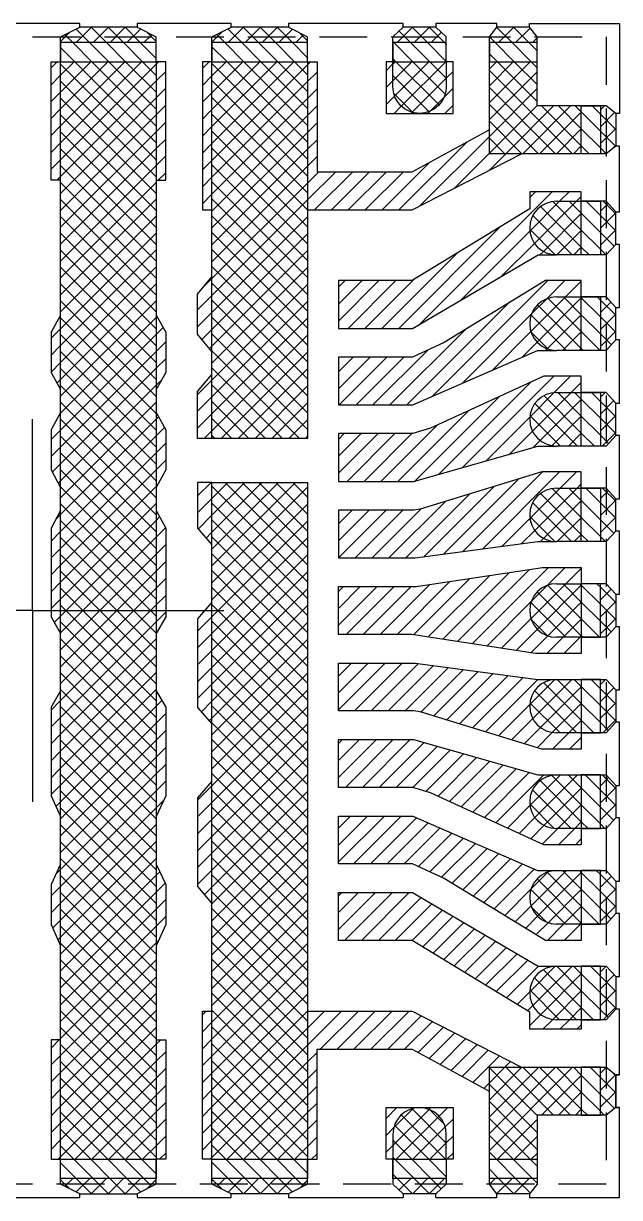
# Model space of a CAD drawing. Extents: x 227 to 481, y -322 to -150.
# Drawn here: x 271.56 to 287.15, y -223.11 to -192.41 of the extents above; entities that cross this region are included whole.
import ezdxf

# ---------------------------------------------------------------- set-up
doc = ezdxf.new("R2010")
doc.units = 0
doc.header["$LTSCALE"] = 5
doc.header["$MEASUREMENT"] = 0
doc.linetypes.add('CENTER', pattern=[2, 1.25, -0.25, 0.25, -0.25])
doc.linetypes.add('HIDDEN', pattern=[0.375, 0.25, -0.125])
doc.layers.get('0').update_dxf_attribs({"linetype": 'CONTINUOUS'})
for name, color, linetype in [('CENTER', 1, 'CENTER'), ('Full-metal', 254, 'CONTINUOUS'), ('HIDDEN', 6, 'HIDDEN'), ('Layer1', 4, 'CONTINUOUS'), ('SECTION', 6, 'CONTINUOUS')]:
    doc.layers.add(name, color=color, linetype=linetype)
pattern_1 = [(135, (265.59982, -101.2576), (-0.2209709, -0.2209709), [])]
pattern_2 = [(135, (265.59982, -101.2576), (-0.2209709, -0.2209709), []), (225, (265.59982, -101.2576), (0.2209709, -0.2209709), [])]

msp = doc.modelspace()

# ---------------------------------------------------------------- hatches: boundary and pattern name
at = {"layer": 'Full-metal'}
h = msp.add_hatch(dxfattribs=at)
h.set_pattern_fill('ANSI37', color=256, scale=2.5, angle=90, style=0)
h.set_pattern_definition(pattern_2)
h.paths.add_polyline_path([(278.9881, -222.6142), (276.4881, -222.6142), (276.4881, -222.7642), (278.9881, -222.7642)], flags=17)
h.paths.add_polyline_path([(275.0281, -222.6142), (272.5281, -222.6142), (272.5281, -222.7642), (275.0281, -222.7642)], flags=16)
h.paths.add_polyline_path([(276.4881, -193.4142), (278.9881, -193.4142), (278.9881, -203.2642), (276.4881, -203.2642)])
h.paths.add_polyline_path([(276.4881, -192.7644), (276.4884, -192.7642), (278.9881, -192.7642), (278.9881, -192.9142), (276.4881, -192.9142)])
h.paths.add_polyline_path([(276.9881, -192.5142), (278.4881, -192.5142), (278.9881, -192.7642), (276.4884, -192.7642)])
h.paths.add_polyline_path([(273.0281, -192.5142), (274.5281, -192.5142), (275.0281, -192.7642), (272.5284, -192.7642)])
h.paths.add_polyline_path([(272.5281, -192.7644), (272.5284, -192.7642), (275.0281, -192.7642), (275.0281, -192.9142), (272.5281, -192.9142)])
h.paths.add_polyline_path([(276.4881, -222.7642), (278.9881, -222.7642), (278.4881, -223.0142), (276.9881, -223.0142)])
h.paths.add_polyline_path([(276.4881, -222.6142), (278.9881, -222.6142), (278.9881, -222.7642), (276.4881, -222.7642)], flags=17)
h.paths.add_polyline_path([(272.5281, -222.6142), (275.0281, -222.6142), (275.0281, -222.7642), (272.5281, -222.7642)], flags=17)
h.paths.add_polyline_path([(272.5281, -222.7642), (275.0281, -222.7642), (274.5281, -223.0142), (273.0281, -223.0142)])
h.paths.add_polyline_path([(272.5281, -222.1142), (275.0281, -222.1142), (275.0281, -193.4142), (272.5281, -193.4142)])
h.paths.add_polyline_path([(275.0281, -222.6142), (272.5281, -222.6142), (272.5281, -222.7642), (275.0281, -222.7642)])
h.paths.add_polyline_path([(276.4881, -222.1142), (278.9881, -222.1142), (278.9881, -204.4142), (276.4881, -204.4142)])
h.paths.add_polyline_path([(278.9881, -222.6142), (276.4881, -222.6142), (276.4881, -222.7642), (278.9881, -222.7642)])
h = msp.add_hatch(dxfattribs=at)
h.set_pattern_fill('ANSI37', color=256, scale=2.5, angle=90, style=0)
h.set_pattern_definition(pattern_2)
h.paths.add_polyline_path([(282.6181, -221.4642), (282.6181, -222.1142), (281.2181, -222.1142), (281.2181, -221.4642, -1)])
h.paths.add_polyline_path([(281.2181, -222.6142), (282.6181, -222.6142), (282.6181, -222.7642), (281.2181, -222.7642)])
h.paths.add_polyline_path([(281.2181, -222.7642), (282.6181, -222.7642), (282.3431, -223.0142), (281.4931, -223.0142)])
h.paths.add_polyline_path([(283.7431, -192.7642), (284.9931, -192.7642), (284.9931, -192.9142), (283.7431, -192.9142)])
h.paths.add_polyline_path([(283.9417, -192.5142), (284.7917, -192.5142), (284.9931, -192.7642), (283.7431, -192.7642)])
h.paths.add_polyline_path([(281.4931, -192.5142), (282.3431, -192.5142), (282.6181, -192.7642), (281.2181, -192.7642)])
h.paths.add_polyline_path([(281.2181, -192.7642), (282.6181, -192.7642), (282.6181, -192.9142), (281.2181, -192.9142)])
h.paths.add_polyline_path([(281.2181, -193.4142), (282.6181, -193.4142), (282.6181, -194.0642, -1), (281.2181, -194.0642)])
h.paths.add_polyline_path([(286.7981, -219.7092), (287.0481, -219.9078), (287.0481, -220.7578), (286.7981, -220.9592)])
h.paths.add_polyline_path([(286.6481, -219.7092), (286.7981, -219.7092), (286.7981, -220.9592), (286.6481, -220.9592)])
h.paths.add_polyline_path([(283.7431, -219.7092), (286.1481, -219.7092), (286.1481, -220.9592), (284.9931, -220.9592), (284.9931, -222.1142), (283.7431, -222.1142)])
h.paths.add_polyline_path([(283.7431, -222.6142), (284.9931, -222.6142), (284.9931, -222.7642), (283.7431, -222.7642)])
h.paths.add_polyline_path([(283.7431, -222.7642), (284.9931, -222.7642), (284.7917, -223.0142), (283.9417, -223.0142)])
h.paths.add_polyline_path([(286.1481, -218.4642), (285.4981, -218.4642, -1), (285.4981, -217.0642), (286.1481, -217.0642)])
h.paths.add_polyline_path([(286.6481, -217.0642), (286.7981, -217.0642), (286.7981, -218.4642), (286.6481, -218.4642)])
h.paths.add_polyline_path([(286.7981, -217.0642), (287.0481, -217.3378), (287.0481, -218.1878), (286.7981, -218.4642)])
h.paths.add_polyline_path([(286.7981, -214.5642), (287.0481, -214.8378), (287.0481, -215.6878), (286.7981, -215.9642)])
h.paths.add_polyline_path([(286.1481, -215.9642), (285.4981, -215.9642, -1), (285.4981, -214.5642), (286.1481, -214.5642)])
h.paths.add_polyline_path([(286.6481, -214.5642), (286.7981, -214.5642), (286.7981, -215.9642), (286.6481, -215.9642)])
h.paths.add_polyline_path([(287.0481, -213.1878), (286.7981, -213.4642), (286.7981, -212.0642), (287.0481, -212.3378)])
h.paths.add_polyline_path([(286.6481, -212.0642), (286.7981, -212.0642), (286.7981, -213.4642), (286.6481, -213.4642)])
h.paths.add_polyline_path([(285.4981, -212.0642), (286.1481, -212.0642), (286.1481, -213.4642), (285.4981, -213.4642, -1)])
h.paths.add_polyline_path([(286.7981, -209.5642), (287.0481, -209.8378), (287.0481, -210.6878), (286.7981, -210.9642)])
h.paths.add_polyline_path([(286.6481, -209.5642), (286.7981, -209.5642), (286.7981, -210.9642), (286.6481, -210.9642)])
h.paths.add_polyline_path([(286.1481, -210.9642), (285.4981, -210.9642, -1), (285.4981, -209.5642), (286.1481, -209.5642)])
h.paths.add_polyline_path([(286.7981, -207.0642), (287.0481, -207.3378), (287.0481, -208.1878), (286.7981, -208.4642)])
h.paths.add_polyline_path([(286.6481, -207.0642), (286.7981, -207.0642), (286.7981, -208.4642), (286.6481, -208.4642)])
h.paths.add_polyline_path([(286.1481, -207.0642), (286.1481, -208.4642), (285.4981, -208.4642, -1), (285.4981, -207.0642)])
h.paths.add_polyline_path([(287.0481, -205.6907), (286.7981, -205.9642), (286.7981, -204.5642), (287.0481, -204.8407)])
h.paths.add_polyline_path([(286.6481, -204.5642), (286.7981, -204.5642), (286.7981, -205.9642), (286.6481, -205.9642)])
h.paths.add_polyline_path([(286.1481, -205.9642), (285.4981, -205.9642, -1), (285.4981, -204.5642), (286.1481, -204.5642)])
h.paths.add_polyline_path([(287.0481, -203.1907), (286.7981, -203.4642), (286.7981, -202.0642), (287.0481, -202.3407)])
h.paths.add_polyline_path([(286.6481, -202.0642), (286.7981, -202.0642), (286.7981, -203.4642), (286.6481, -203.4642)])
h.paths.add_polyline_path([(286.1481, -203.4642), (285.4981, -203.4642, -1), (285.4981, -202.0642), (286.1481, -202.0642)])
h.paths.add_polyline_path([(286.7981, -199.5642), (287.0481, -199.8407), (287.0481, -200.6907), (286.7981, -200.9642)])
h.paths.add_polyline_path([(286.7981, -200.9642), (286.6481, -200.9642), (286.6481, -199.5642), (286.7981, -199.5642)])
h.paths.add_polyline_path([(286.1481, -200.9642), (285.4981, -200.9642, -1), (285.4981, -199.5642), (286.1481, -199.5642)])
h.paths.add_polyline_path([(286.7981, -197.0642), (287.0481, -197.3407), (287.0481, -198.1907), (286.7981, -198.4642)])
h.paths.add_polyline_path([(286.7981, -198.4642), (286.6481, -198.4642), (286.6481, -197.0642), (286.7981, -197.0642)])
h.paths.add_polyline_path([(286.1481, -198.4642), (285.4981, -198.4642, -1), (285.4981, -197.0642), (286.1481, -197.0642)])
h.paths.add_polyline_path([(286.7981, -194.5692), (287.0481, -194.7707), (287.0481, -195.6207), (286.7981, -195.8192)])
h.paths.add_polyline_path([(286.6481, -194.5692), (286.7981, -194.5692), (286.7981, -195.8192), (286.6481, -195.8192)])
h.paths.add_polyline_path([(283.7431, -195.8192), (283.7431, -193.4142), (284.9931, -193.4142), (284.9931, -194.5692), (286.1481, -194.5692), (286.1481, -195.8192)])
at = {"layer": 'Layer1'}
h = msp.add_hatch(dxfattribs=at)
h.set_pattern_fill('ANSI31', color=256, scale=2.5, style=0)
h.set_pattern_definition([(45, (265.59982, -101.2576), (-0.2209709, 0.2209709), [])])
h.paths.add_polyline_path([(284.5896, -195.8192), (283.7431, -195.8192), (283.7431, -195.1914), (281.728, -196.2892), (279.2381, -196.2892), (279.2381, -193.4142), (278.9881, -193.4142), (278.9881, -197.2892), (281.728, -197.2892)])
h.paths.add_polyline_path([(279.7981, -199.1392), (281.728, -199.1392), (284.7981, -197.2632), (284.7981, -196.8142), (286.1481, -196.8142), (286.1481, -197.0642), (285.4981, -197.0642, 1), (285.4981, -198.4642), (285.0207, -198.4642), (281.7342, -200.3892), (279.7981, -200.3892)])
h.paths.add_polyline_path([(279.7981, -201.1392), (281.7329, -201.1392), (282.5589, -200.7515), (285.2152, -199.1392), (286.1481, -199.1392), (286.1481, -199.5642), (285.4981, -199.5642, 1), (285.4981, -200.9642), (285.0057, -200.9642), (281.7407, -202.3892), (279.7981, -202.3892)])
h.paths.add_polyline_path([(279.7981, -203.1392), (281.7426, -203.1392), (282.2052, -202.9981), (285.1687, -201.6392), (286.1481, -201.6392), (286.1481, -202.0642), (285.4981, -202.0642, 1), (285.4981, -203.4642), (285.0073, -203.4642), (281.7552, -204.3892), (279.7981, -204.3892)])
h.paths.add_polyline_path([(279.7981, -205.1392), (281.7717, -205.1392), (281.938, -205.1138), (285.1187, -204.1392), (286.1481, -204.1392), (286.1481, -204.5642), (285.4981, -204.5642, 1), (285.4981, -205.9642), (285.0126, -205.9642), (281.8037, -206.3892), (279.7981, -206.3892)])
h.paths.add_polyline_path([(279.7981, -207.1392), (281.8289, -207.1392), (285.1336, -206.6392), (286.1481, -206.6392), (286.1481, -207.0642), (285.4981, -207.0642, 1), (285.4981, -208.4642), (286.1481, -208.4642), (286.1481, -208.8892), (284.95, -208.8892), (281.7107, -208.3892), (279.7981, -208.3892)])
h.paths.add_polyline_path([(279.7981, -209.1392), (281.8037, -209.1392), (285.0126, -209.5642), (285.4981, -209.5642, 1), (285.4981, -210.9642), (286.1481, -210.9642), (286.1481, -211.3892), (285.1187, -211.3892), (281.938, -210.4147), (281.7717, -210.3892), (279.7981, -210.3892)])
h.paths.add_polyline_path([(279.7981, -211.1392), (281.7552, -211.1392), (285.0073, -212.0642), (285.4981, -212.0642, 1), (285.4981, -213.4642), (286.1481, -213.4642), (286.1481, -213.8892), (285.1687, -213.8892), (282.2052, -212.5304), (281.7426, -212.3892), (279.7981, -212.3892)])
h.paths.add_polyline_path([(279.7981, -213.1392), (281.7407, -213.1392), (285.0057, -214.5642), (285.4981, -214.5642, 1), (285.4981, -215.9642), (286.1481, -215.9642), (286.1481, -216.3892), (285.2152, -216.3892), (282.5589, -214.7669), (281.7329, -214.3892), (279.7981, -214.3892)])
h.paths.add_polyline_path([(279.7981, -215.1392), (281.7342, -215.1392), (285.0207, -217.0642), (285.4981, -217.0642, 1), (285.4981, -218.4642), (286.1481, -218.4642), (286.1481, -218.7142), (284.7981, -218.7142), (284.7981, -218.2653), (281.728, -216.3892), (279.7981, -216.3892)])
h.paths.add_polyline_path([(278.9881, -218.2392), (281.728, -218.2392), (284.5896, -219.7092), (283.7431, -219.7092), (283.7431, -220.337), (281.728, -219.2392), (279.2381, -219.2392), (279.2381, -222.1142), (278.9881, -222.1142)])
h.paths.add_polyline_path([(276.2381, -193.4142), (276.4881, -193.4142), (276.4881, -197.2893), (276.2381, -197.2893)])
h.paths.add_polyline_path([(276.1131, -199.4917), (276.4881, -199.0417), (276.4881, -200.9918), (276.1131, -200.5424)])
h.paths.add_polyline_path([(276.1131, -202.0405), (276.4881, -201.5911), (276.4881, -203.2642), (276.1131, -203.2642)])
h.paths.add_polyline_path([(276.1131, -204.4142), (276.4881, -204.4142), (276.4881, -206.0469), (276.1131, -205.615)])
h.paths.add_polyline_path([(276.1131, -207.978), (276.4881, -207.5461), (276.4881, -210.73), (276.1131, -210.2982)])
h.paths.add_polyline_path([(276.1131, -212.6611), (276.4881, -212.2293), (276.4881, -215.4259), (276.1131, -214.9846)])
h.paths.add_polyline_path([(276.2381, -218.2392), (276.4881, -218.2392), (276.4881, -222.1142), (276.2381, -222.1142)])
h.paths.add_polyline_path([(275.0281, -218.9892), (275.2781, -218.9892), (275.2781, -222.1142), (275.0281, -222.1142)])
h.paths.add_polyline_path([(275.0281, -214.3978), (275.2781, -214.9305), (275.2781, -215.9791), (275.0281, -216.5291)])
h.paths.add_polyline_path([(275.0281, -209.8636), (275.2781, -210.2954), (275.2781, -212.6136), (275.0281, -213.1463)])
h.paths.add_polyline_path([(275.0281, -205.1506), (275.2781, -205.6123), (275.2781, -207.9306), (275.0281, -208.3624)])
h.paths.add_polyline_path([(275.0281, -202.5894), (275.2781, -203.0388), (275.2781, -204.0876), (275.0281, -204.5493)])
h.paths.add_polyline_path([(275.0281, -200.04), (275.2781, -200.49), (275.2781, -201.5387), (275.0281, -201.9882)])
h.paths.add_polyline_path([(275.0281, -193.4142), (275.2781, -193.4142), (275.2781, -196.5142), (275.0281, -196.5142)])
h.paths.add_polyline_path([(272.2781, -193.4142), (272.5281, -193.4142), (272.5281, -196.5142), (272.2781, -196.5142)])
h.paths.add_polyline_path([(272.2784, -200.49), (272.5281, -200.0405), (272.5281, -201.9877), (272.2784, -201.5387)])
h.paths.add_polyline_path([(272.2784, -203.0388), (272.5281, -202.5899), (272.5281, -204.5488), (272.2784, -204.0876)])
h.paths.add_polyline_path([(272.2784, -205.6123), (272.5281, -205.1511), (272.5281, -207.7642), (272.2784, -207.7642)])
h.paths.add_polyline_path([(272.2784, -207.7642), (272.5281, -207.7642), (272.5281, -208.362), (272.2784, -207.9306)])
h.paths.add_polyline_path([(272.2784, -210.2954), (272.5281, -209.8641), (272.5281, -213.1458), (272.2784, -212.6136)])
h.paths.add_polyline_path([(272.2784, -214.9305), (272.5281, -214.3984), (272.5281, -216.5285), (272.2784, -215.9791)])
h.paths.add_polyline_path([(272.2781, -218.9892), (272.5281, -218.9892), (272.5281, -222.1142), (272.2781, -222.1142)])
h.paths.add_polyline_path([(281.9181, -220.7642), (282.7931, -220.7642), (282.7931, -222.1142), (282.6181, -222.1142), (282.6181, -221.4642, 0.4142136)])
h.paths.add_polyline_path([(281.0431, -220.7642), (281.9181, -220.7642, 0.4142136), (281.2181, -221.4642), (281.2181, -222.1142), (281.0431, -222.1142)])
h.paths.add_polyline_path([(282.6181, -194.0642), (282.6181, -193.4142), (282.7931, -193.4142), (282.7931, -194.7642), (281.9181, -194.7642, 0.4142136)])
h.paths.add_polyline_path([(281.0431, -193.4142), (281.2181, -193.4142), (281.2181, -194.0642, 0.4142136), (281.9181, -194.7642), (281.0431, -194.7642)])
at = {"layer": 'SECTION'}
h = msp.add_hatch(dxfattribs=at)
h.set_pattern_fill('ANSI31', color=256, scale=2.5, angle=90, style=0)
h.set_pattern_definition(pattern_1)
h.paths.add_polyline_path([(286.6481, -194.5692), (286.1481, -194.5692), (286.1481, -195.8192), (286.6481, -195.8192)])
h.paths.add_polyline_path([(284.9931, -192.9142), (283.7431, -192.9142), (283.7431, -193.4142), (284.9931, -193.4142)])
h.paths.add_polyline_path([(259.8531, -192.9142), (258.6031, -192.9142), (258.6031, -193.4142), (259.8531, -193.4142)])
h.paths.add_polyline_path([(257.4481, -194.5692), (256.9481, -194.5692), (256.9481, -195.8192), (257.4481, -195.8192)])
h.paths.add_polyline_path([(259.8531, -222.1142), (258.6031, -222.1142), (258.6031, -222.6142), (259.8531, -222.6142)])
h.paths.add_polyline_path([(257.4481, -219.7092), (256.9481, -219.7092), (256.9481, -220.9592), (257.4481, -220.9592)])
h.paths.add_polyline_path([(284.9931, -222.1142), (283.7431, -222.1142), (283.7431, -222.6142), (284.9931, -222.6142)])
h.paths.add_polyline_path([(286.6481, -219.7092), (286.1481, -219.7092), (286.1481, -220.9592), (286.6481, -220.9592)])
h = msp.add_hatch(dxfattribs=at)
h.set_pattern_fill('ANSI31', color=256, scale=2.5, angle=90, style=0)
h.set_pattern_definition(pattern_1)
h.paths.add_polyline_path([(282.6181, -193.4142), (281.2181, -193.4142), (281.2181, -192.9142), (282.6181, -192.9142)])
h.paths.add_polyline_path([(262.3781, -193.4142), (260.9781, -193.4142), (260.9781, -192.9142), (262.3781, -192.9142)])
h = msp.add_hatch(dxfattribs=at)
h.set_pattern_fill('ANSI31', color=256, scale=2.5, angle=90, style=0)
h.set_pattern_definition(pattern_1)
h.paths.add_polyline_path([(278.9881, -193.4142), (276.4881, -193.4142), (276.4881, -192.9142), (278.9881, -192.9142)])
h.paths.add_polyline_path([(275.0281, -193.4142), (272.5281, -193.4142), (272.5281, -192.9142), (275.0281, -192.9142)])
h.paths.add_polyline_path([(271.0681, -193.4142), (268.5681, -193.4142), (268.5681, -192.9142), (271.0681, -192.9142)])
h.paths.add_polyline_path([(267.1081, -193.4142), (264.6081, -193.4142), (264.6081, -192.9142), (267.1081, -192.9142)])
h = msp.add_hatch(dxfattribs=at)
h.set_pattern_fill('ANSI31', color=256, scale=2.5, angle=90, style=0)
h.set_pattern_definition(pattern_1)
h.paths.add_polyline_path([(286.6481, -197.0642), (286.1481, -197.0642), (286.1481, -198.4642), (286.6481, -198.4642)])
h.paths.add_polyline_path([(286.6481, -199.5642), (286.1481, -199.5642), (286.1481, -200.9642), (286.6481, -200.9642)])
h.paths.add_polyline_path([(286.6481, -202.0642), (286.1481, -202.0642), (286.1481, -203.4642), (286.6481, -203.4642)])
h.paths.add_polyline_path([(286.6481, -204.5642), (286.1481, -204.5642), (286.1481, -205.9642), (286.6481, -205.9642)])
h.paths.add_polyline_path([(286.6481, -207.0642), (286.1481, -207.0642), (286.1481, -208.4642), (286.6481, -208.4642)])
h.paths.add_polyline_path([(286.6481, -209.5642), (286.1481, -209.5642), (286.1481, -210.9642), (286.6481, -210.9642)])
h.paths.add_polyline_path([(286.6481, -212.0642), (286.1481, -212.0642), (286.1481, -213.4642), (286.6481, -213.4642)])
h.paths.add_polyline_path([(286.6481, -214.5642), (286.1481, -214.5642), (286.1481, -215.9642), (286.6481, -215.9642)])
h.paths.add_polyline_path([(286.6481, -217.0642), (286.1481, -217.0642), (286.1481, -218.4642), (286.6481, -218.4642)])
h = msp.add_hatch(dxfattribs=at)
h.set_pattern_fill('ANSI31', color=256, scale=2.5, angle=90, style=0)
h.set_pattern_definition(pattern_1)
h.paths.add_polyline_path([(282.6181, -222.1142), (281.2181, -222.1142), (281.2181, -222.6142), (282.6181, -222.6142)])
h.paths.add_polyline_path([(262.3781, -222.1142), (260.9781, -222.1142), (260.9781, -222.6142), (262.3781, -222.6142)])
h = msp.add_hatch(dxfattribs=at)
h.set_pattern_fill('ANSI31', color=256, scale=2.5, angle=90, style=0)
h.set_pattern_definition(pattern_1)
h.paths.add_polyline_path([(278.9881, -222.1142), (276.4881, -222.1142), (276.4881, -222.6142), (278.9881, -222.6142)])
h.paths.add_polyline_path([(275.0281, -222.1142), (272.5281, -222.1142), (272.5281, -222.6142), (275.0281, -222.6142)])
h.paths.add_polyline_path([(271.0681, -222.1142), (268.5681, -222.1142), (268.5681, -222.6142), (271.0681, -222.6142)])
h.paths.add_polyline_path([(267.1081, -222.1142), (264.6081, -222.1142), (264.6081, -222.6142), (267.1081, -222.6142)])

# ---------------------------------------------------------------- linework, layer by layer
for p, q in [((273.0281, -192.4142), (270.5681, -192.4142)), ((273.0281, -192.5142), (273.0281, -192.4142)), ((276.9881, -192.4142), (274.5281, -192.4142)), ((274.5281, -192.4142), (274.5281, -192.5142)), ((276.9881, -192.5142), (276.9881, -192.4142)), ((278.4883, -192.4142), (278.4881, -192.5142)), ((281.4931, -192.4142), (278.4883, -192.4142)), ((281.4931, -192.5142), (281.4931, -192.4142)), ((283.9417, -192.4142), (282.3431, -192.4142)), ((282.3431, -192.4142), (282.3431, -192.5142)), ((283.9417, -192.5142), (283.9417, -192.4142)), ((284.7917, -192.5142), (284.7917, -192.4142)), ((284.7917, -192.4142), (287.1481, -192.4142)), ((287.1481, -192.4142), (287.1481, -194.7707)), ((272.5281, -192.7642), (273.0281, -192.5142)), ((272.5281, -193.4142), (272.5281, -192.7642)), ((274.5281, -192.5142), (273.0281, -192.5142)), ((274.5281, -192.5142), (275.0281, -192.7642)), ((275.0281, -193.4142), (275.0281, -192.7642)), ((276.4881, -192.7644), (276.9881, -192.5142)), ((276.4881, -193.4142), (276.4881, -192.7644)), ((278.4881, -192.5142), (276.9881, -192.5142)), ((278.4881, -192.5142), (278.9881, -192.7642)), ((278.9878, -193.4142), (278.9881, -192.7642)), ((281.2181, -192.7642), (281.4931, -192.5142)), ((281.2181, -193.4142), (281.2181, -192.7642)), ((282.3431, -192.5142), (281.4931, -192.5142)), ((282.3431, -192.5142), (282.6181, -192.7642)), ((282.6181, -193.4142), (282.6181, -192.7642)), ((283.7431, -192.7642), (283.9417, -192.5142)), ((283.7431, -195.8192), (283.7431, -192.7642)), ((284.7917, -192.5142), (283.9417, -192.5142)), ((284.9931, -192.7642), (284.7917, -192.5142)), ((284.9931, -194.5692), (284.9931, -192.7642)), ((272.2781, -196.5142), (272.2781, -193.4142)), ((272.2781, -193.4142), (272.5281, -193.4142)), ((272.5281, -222.1142), (272.5281, -193.4142)), ((275.0281, -193.4142), (275.0281, -222.1142)), ((275.2781, -193.4142), (275.0281, -193.4142)), ((275.2781, -196.5142), (275.2781, -193.4142)), ((276.4881, -193.4142), (276.2381, -193.4142)), ((276.2381, -193.4142), (276.2381, -197.2893)), ((276.4881, -203.2642), (276.4881, -193.4142)), ((278.9878, -193.4142), (278.9881, -203.2642)), ((278.9878, -193.4142), (279.2381, -193.4142)), ((279.2381, -193.4142), (279.2381, -196.2892)), ((281.2181, -193.4142), (281.0431, -193.4142)), ((281.0431, -193.4142), (281.0431, -194.7642)), ((282.7931, -193.4142), (282.6181, -193.4142)), ((282.7931, -194.7642), (282.7931, -193.4142)), ((286.7981, -194.5692), (284.9931, -194.5692)), ((287.0481, -194.7707), (286.7981, -194.5692)), ((281.0431, -194.7642), (282.7931, -194.7642)), ((287.1481, -194.7707), (287.0481, -194.7707)), ((287.0481, -194.7707), (287.0481, -195.6207)), ((281.728, -196.2892), (283.7417, -195.1922)), ((281.728, -197.2892), (284.5871, -195.8205)), ((286.7981, -195.8192), (283.7431, -195.8192)), ((287.0481, -195.6207), (286.7981, -195.8192)), ((287.1481, -195.6207), (287.0481, -195.6207)), ((287.1481, -197.3407), (287.1481, -195.6207)), ((279.2381, -196.2892), (281.728, -196.2892)), ((272.5281, -196.5142), (272.2781, -196.5142)), ((275.0281, -196.5142), (275.2781, -196.5142)), ((286.1481, -196.8142), (284.7981, -196.8142)), ((284.7981, -196.8142), (284.7981, -197.2632)), ((285.4981, -197.0642), (286.1481, -197.0642)), ((286.1481, -197.0642), (286.1481, -196.8142)), ((286.7981, -197.0642), (286.1481, -197.0642)), ((286.7981, -197.0642), (287.0481, -197.3407)), ((276.2381, -197.2893), (276.4884, -197.2893)), ((278.9881, -197.2892), (281.728, -197.2892)), ((284.7981, -197.2632), (281.728, -199.1392)), ((287.0481, -197.3407), (287.1481, -197.3407)), ((287.0481, -198.1907), (287.0481, -197.3407)), ((287.0481, -198.1907), (286.7981, -198.4642)), ((287.1481, -198.1907), (287.0481, -198.1907)), ((287.1481, -199.8407), (287.1481, -198.1907)), ((281.7342, -200.3892), (285.0207, -198.4642)), ((285.0207, -198.4642), (285.4981, -198.4642)), ((286.7981, -198.4642), (285.4981, -198.4642)), ((276.1131, -199.4917), (276.4878, -199.042)), ((281.728, -199.1392), (279.7981, -199.1392)), ((279.7981, -199.1392), (279.7981, -200.3892)), ((285.2152, -199.1392), (282.5589, -200.7565)), ((286.1481, -199.1392), (285.2152, -199.1392)), ((286.1481, -199.5642), (286.1481, -199.1392)), ((276.1131, -200.5424), (276.1131, -199.4917)), ((285.4981, -199.5642), (286.1481, -199.5642)), ((286.7981, -199.5642), (286.1481, -199.5642)), ((286.7981, -199.5642), (287.0481, -199.8407)), ((287.0481, -199.8407), (287.1481, -199.8407)), ((287.0481, -200.6907), (287.0481, -199.8407)), ((272.5287, -200.0394), (272.2784, -200.49)), ((275.0278, -200.0394), (275.2781, -200.49)), ((279.7981, -200.3892), (281.7342, -200.3892)), ((272.2784, -200.49), (272.2784, -201.5387)), ((275.2781, -200.49), (275.2781, -201.5387)), ((276.4878, -200.9914), (276.1131, -200.5424)), ((282.5589, -200.7565), (281.7329, -201.1392)), ((287.0481, -200.6907), (286.7981, -200.9642)), ((287.1481, -200.6907), (287.0481, -200.6907)), ((287.1481, -202.3407), (287.1481, -200.6907)), ((281.7407, -202.3892), (285.0057, -200.9642)), ((285.0057, -200.9642), (285.4981, -200.9642)), ((286.7981, -200.9642), (285.4981, -200.9642)), ((281.7329, -201.1392), (279.7981, -201.1392)), ((279.7981, -201.1392), (279.7981, -202.3892)), ((272.2784, -201.5387), (272.5287, -201.9888)), ((275.2781, -201.5387), (275.0278, -201.9888)), ((276.1131, -202.0405), (276.4878, -201.5914)), ((285.1687, -201.6392), (282.2052, -202.9981)), ((286.1481, -201.6392), (285.1687, -201.6392)), ((286.1481, -202.0642), (286.1481, -201.6392)), ((276.1131, -203.2642), (276.1131, -202.0405)), ((285.4981, -202.0642), (286.1481, -202.0642)), ((286.7981, -202.0642), (286.1481, -202.0642)), ((286.7981, -202.0642), (287.0481, -202.3407)), ((272.5287, -202.5888), (272.2784, -203.0388)), ((275.0278, -202.5888), (275.2781, -203.0388)), ((279.7981, -202.3892), (281.7407, -202.3892)), ((287.0481, -202.3407), (287.1481, -202.3407)), ((287.0481, -203.1907), (287.0481, -202.3407)), ((272.2784, -203.0388), (272.2784, -204.0876)), ((275.2781, -203.0388), (275.2781, -204.0876)), ((281.7426, -203.1392), (279.7981, -203.1392)), ((279.7981, -203.1392), (279.7981, -204.3892)), ((282.2052, -202.9981), (281.7426, -203.1392)), ((287.0481, -203.1907), (286.7981, -203.4642)), ((287.1481, -203.1907), (287.0481, -203.1907)), ((287.1481, -204.8407), (287.1481, -203.1907)), ((276.4881, -203.2642), (276.1131, -203.2642)), ((278.9881, -203.2642), (276.4881, -203.2642)), ((281.7552, -204.3892), (285.0073, -203.4642)), ((285.0073, -203.4642), (285.4981, -203.4642)), ((286.7981, -203.4642), (285.4981, -203.4642)), ((272.2784, -204.0876), (272.5287, -204.55)), ((275.2781, -204.0876), (275.0278, -204.55)), ((285.1187, -204.1392), (281.938, -205.1138)), ((286.1481, -204.1392), (285.1187, -204.1392)), ((286.1481, -204.5642), (286.1481, -204.1392)), ((276.4881, -204.4142), (276.1131, -204.4142)), ((276.1131, -204.4142), (276.1131, -205.615)), ((276.4881, -222.1142), (276.4881, -204.4142)), ((276.4881, -204.4142), (278.9881, -204.4142)), ((278.9881, -204.4142), (278.9881, -222.1142)), ((279.7981, -204.3892), (281.7552, -204.3892)), ((285.4981, -204.5642), (286.1481, -204.5642)), ((286.7981, -204.5642), (286.1481, -204.5642)), ((286.7981, -204.5642), (287.0481, -204.8407)), ((287.0481, -204.8407), (287.1481, -204.8407)), ((287.0481, -205.6907), (287.0481, -204.8407)), ((272.5287, -205.15), (272.2784, -205.6123)), ((275.0278, -205.15), (275.2781, -205.6123)), ((281.7717, -205.1392), (279.7981, -205.1392)), ((279.7981, -205.1392), (279.7981, -206.3892)), ((281.938, -205.1138), (281.7717, -205.1392)), ((272.2784, -205.6123), (272.2784, -207.9306)), ((275.2781, -205.6123), (275.2781, -207.9306)), ((276.1131, -205.615), (276.4878, -206.0465)), ((281.8037, -206.3892), (285.0126, -205.9642)), ((285.0126, -205.9642), (285.4981, -205.9642)), ((286.7981, -205.9642), (285.4981, -205.9642)), ((287.0481, -205.6907), (286.7981, -205.9642)), ((287.1481, -205.6907), (287.0481, -205.6907)), ((287.1481, -207.3378), (287.1481, -205.6907)), ((279.7981, -206.3892), (281.8037, -206.3892)), ((281.8289, -207.1392), (285.1336, -206.6392)), ((285.1336, -206.6392), (286.1481, -206.6392)), ((286.1481, -206.6392), (286.1481, -207.0642)), ((279.7981, -208.3892), (279.7981, -207.1392)), ((279.7981, -207.1392), (281.8289, -207.1392)), ((285.4981, -207.0642), (286.1481, -207.0642)), ((286.7981, -207.0642), (286.1481, -207.0642)), ((286.7981, -207.0642), (287.0481, -207.3378)), ((287.0481, -207.3378), (287.1481, -207.3378)), ((287.0481, -207.3378), (287.0481, -208.1878)), ((276.4878, -207.5465), (276.1131, -207.978)), ((272.2784, -207.9306), (272.5287, -208.363)), ((275.2781, -207.9306), (275.0278, -208.363)), ((276.1131, -207.978), (276.1131, -210.2982)), ((281.7107, -208.3892), (279.7981, -208.3892)), ((284.95, -208.8892), (281.7107, -208.3892)), ((287.0481, -208.1878), (286.7981, -208.4642)), ((287.1481, -208.1878), (287.0481, -208.1878)), ((287.1481, -209.8378), (287.1481, -208.1878)), ((286.1481, -208.4642), (285.4981, -208.4642)), ((286.1481, -208.4642), (286.1481, -208.8892)), ((286.7981, -208.4642), (286.1481, -208.4642)), ((286.1481, -208.8892), (284.95, -208.8892)), ((279.7981, -210.3892), (279.7981, -209.1392)), ((279.7981, -209.1392), (281.8037, -209.1392)), ((281.8037, -209.1392), (285.0126, -209.5642)), ((285.0126, -209.5642), (285.4981, -209.5642)), ((285.4981, -209.5642), (286.7981, -209.5642)), ((286.7981, -209.5642), (287.0481, -209.8378)), ((272.5287, -209.863), (272.2784, -210.2954)), ((275.0278, -209.863), (275.2781, -210.2954)), ((287.0481, -209.8378), (287.1481, -209.8378)), ((287.0481, -209.8378), (287.0481, -210.6878)), ((272.2784, -210.2954), (272.2784, -212.6136)), ((275.2781, -210.2954), (275.2781, -212.6136)), ((276.1131, -210.2982), (276.4878, -210.7296)), ((281.7717, -210.3892), (279.7981, -210.3892)), ((281.938, -210.4147), (281.7717, -210.3892)), ((285.1187, -211.3892), (281.938, -210.4147)), ((287.0481, -210.6878), (286.7981, -210.9642)), ((287.1481, -210.6878), (287.0481, -210.6878)), ((287.1481, -212.3378), (287.1481, -210.6878)), ((279.7981, -212.3892), (279.7981, -211.1392)), ((279.7981, -211.1392), (281.7552, -211.1392)), ((281.7552, -211.1392), (285.0073, -212.0642)), ((286.1481, -210.9642), (285.4981, -210.9642)), ((286.1481, -210.9642), (286.1481, -211.3892)), ((286.7981, -210.9642), (286.1481, -210.9642)), ((286.1481, -211.3892), (285.1187, -211.3892)), ((285.0073, -212.0642), (285.4981, -212.0642)), ((285.4981, -212.0642), (286.7981, -212.0642)), ((286.7981, -212.0642), (287.0481, -212.3378)), ((276.4878, -212.2296), (276.1131, -212.6611)), ((281.7426, -212.3892), (279.7981, -212.3892)), ((282.2052, -212.5304), (281.7426, -212.3892)), ((287.0481, -212.3378), (287.1481, -212.3378)), ((287.0481, -212.3378), (287.0481, -213.1878)), ((272.2784, -212.6136), (272.5287, -213.1471)), ((275.2781, -212.6136), (275.0278, -213.1471)), ((276.1131, -212.6611), (276.1131, -214.9846)), ((285.1687, -213.8892), (282.2052, -212.5304)), ((279.7981, -214.3892), (279.7981, -213.1392)), ((279.7981, -213.1392), (281.7407, -213.1392)), ((281.7407, -213.1392), (285.0057, -214.5642)), ((287.0481, -213.1878), (286.7981, -213.4642)), ((287.1481, -213.1878), (287.0481, -213.1878)), ((287.1481, -214.8378), (287.1481, -213.1878)), ((286.1481, -213.4642), (285.4981, -213.4642)), ((286.1481, -213.4642), (286.1481, -213.8892)), ((286.7981, -213.4642), (286.1481, -213.4642)), ((286.1481, -213.8892), (285.1687, -213.8892)), ((272.5287, -214.3971), (272.2784, -214.9305)), ((275.0278, -214.3971), (275.2781, -214.9305)), ((281.7329, -214.3892), (279.7981, -214.3892)), ((282.5589, -214.7719), (281.7329, -214.3892)), ((285.0057, -214.5642), (285.4981, -214.5642)), ((285.4981, -214.5642), (286.7981, -214.5642)), ((286.7981, -214.5642), (287.0481, -214.8378)), ((285.2152, -216.3892), (282.5589, -214.7719)), ((287.0481, -214.8378), (287.1481, -214.8378)), ((287.0481, -214.8378), (287.0481, -215.6878)), ((272.2784, -214.9305), (272.2784, -215.9791)), ((275.2781, -214.9305), (275.2781, -215.9791)), ((276.1131, -214.9846), (276.4878, -215.4255)), ((279.7981, -216.3892), (279.7981, -215.1392)), ((279.7981, -215.1392), (281.7342, -215.1392)), ((281.7342, -215.1392), (285.0207, -217.0642)), ((287.0481, -215.6878), (286.7981, -215.9642)), ((287.1481, -215.6878), (287.0481, -215.6878)), ((287.1481, -217.3378), (287.1481, -215.6878)), ((272.2784, -215.9791), (272.5287, -216.5298)), ((275.2781, -215.9791), (275.0278, -216.5298)), ((286.1481, -215.9642), (285.4981, -215.9642)), ((286.1481, -215.9642), (286.1481, -216.3892)), ((286.7981, -215.9642), (286.1481, -215.9642)), ((281.728, -216.3892), (279.7981, -216.3892)), ((284.7981, -218.2653), (281.728, -216.3892)), ((286.1481, -216.3892), (285.2152, -216.3892)), ((285.0207, -217.0642), (285.4981, -217.0642)), ((285.4981, -217.0642), (286.7981, -217.0642)), ((286.7981, -217.0642), (287.0481, -217.3378)), ((287.0481, -217.3378), (287.1481, -217.3378)), ((287.0481, -217.3378), (287.0481, -218.1878)), ((276.2381, -222.1142), (276.2381, -218.2392)), ((276.2381, -218.2392), (276.4884, -218.2392)), ((278.9881, -218.2392), (281.728, -218.2392)), ((281.728, -218.2392), (284.5871, -219.708)), ((284.7981, -218.7142), (284.7981, -218.2653)), ((287.0481, -218.1878), (286.7981, -218.4642)), ((287.1481, -218.1878), (287.0481, -218.1878)), ((287.1481, -219.9078), (287.1481, -218.1878)), ((286.1481, -218.4642), (285.4981, -218.4642)), ((286.1481, -218.4642), (286.1481, -218.7142)), ((286.7981, -218.4642), (286.1481, -218.4642)), ((286.1481, -218.7142), (284.7981, -218.7142)), ((272.5281, -218.9892), (272.2781, -218.9892)), ((272.2781, -218.9892), (272.2781, -222.1142)), ((275.0281, -218.9892), (275.2781, -218.9892)), ((275.2781, -218.9892), (275.2781, -222.1142)), ((279.2381, -222.1142), (279.2381, -219.2392)), ((279.2381, -219.2392), (281.728, -219.2392)), ((281.728, -219.2392), (283.7417, -220.3362)), ((283.7431, -222.7642), (283.7431, -219.7092)), ((283.7431, -219.7092), (286.7981, -219.7092)), ((286.7981, -219.7092), (287.0481, -219.9078)), ((287.0481, -220.7578), (287.0481, -219.9078)), ((287.0481, -219.9078), (287.1481, -219.9078)), ((287.1481, -219.9078), (287.0481, -219.9078)), ((287.0481, -219.9078), (287.0481, -220.7578)), ((281.0431, -222.1142), (281.0431, -220.7642)), ((281.0431, -220.7642), (282.7931, -220.7642)), ((282.7931, -220.7642), (282.7931, -222.1142)), ((286.7981, -220.9592), (284.9931, -220.9592)), ((284.9931, -220.9592), (284.9931, -222.7642)), ((287.0481, -220.7578), (286.7981, -220.9592)), ((287.1481, -220.7578), (287.0481, -220.7578)), ((287.0481, -220.7578), (287.1481, -220.7578)), ((287.1481, -223.1142), (287.1481, -220.7578)), ((272.2781, -222.1142), (272.5281, -222.1142)), ((272.5281, -222.7642), (272.5281, -222.1142)), ((275.2781, -222.1142), (275.0281, -222.1142)), ((275.0281, -222.7642), (275.0281, -222.1142)), ((276.4881, -222.1142), (276.2381, -222.1142)), ((276.4881, -222.7642), (276.4881, -222.1142)), ((278.9881, -222.1142), (279.2381, -222.1142)), ((278.9881, -222.7642), (278.9881, -222.1142)), ((281.2181, -222.1142), (281.0431, -222.1142)), ((281.2181, -222.1142), (281.2181, -222.7642)), ((282.7931, -222.1142), (282.6181, -222.1142)), ((282.6181, -222.1142), (282.6181, -222.7642)), ((273.0281, -223.0142), (272.5281, -222.7642)), ((275.0281, -222.7642), (274.5281, -223.0142)), ((276.9881, -223.0142), (276.4881, -222.7642)), ((278.9881, -222.7642), (278.4881, -223.0142)), ((281.2181, -222.7642), (281.4931, -223.0142)), ((282.3431, -223.0142), (282.6181, -222.7642)), ((283.9417, -223.0142), (283.7431, -222.7642)), ((284.9931, -222.7642), (284.7917, -223.0142)), ((270.5681, -223.1142), (273.0281, -223.1142)), ((273.0281, -223.1142), (273.0281, -223.0142)), ((273.0281, -223.0142), (274.5281, -223.0142)), ((274.5281, -223.0142), (274.5281, -223.1142)), ((274.5281, -223.1142), (276.9881, -223.1142)), ((278.4881, -223.0142), (276.9881, -223.0142)), ((276.9881, -223.1142), (276.9881, -223.0142)), ((278.4881, -223.0142), (278.4881, -223.1142)), ((278.4881, -223.1142), (281.4931, -223.1142)), ((281.4931, -223.0142), (281.4931, -223.1143)), ((282.3431, -223.0142), (281.4931, -223.0142)), ((282.3431, -223.1142), (282.3431, -223.0142)), ((282.3431, -223.1142), (283.9417, -223.1142)), ((284.7917, -223.0142), (283.9417, -223.0142)), ((283.9417, -223.1142), (283.9417, -223.0142)), ((284.7917, -223.0142), (284.7917, -223.1142)), ((284.7917, -223.1142), (287.1481, -223.1142))]:
    msp.add_line(p, q)
for points in [[(282.6181, -193.4142), (282.6181, -194.0642, -1), (281.2181, -194.0642), (281.2181, -193.4142)], [(282.6181, -222.1142), (282.6181, -221.4642, 1), (281.2181, -221.4642), (281.2181, -222.1142)]]:
    msp.add_lwpolyline(points, format="xyb")
for centre in [(285.4981, -197.7642), (285.4981, -200.2642), (285.4981, -202.7642), (285.4981, -205.2642), (285.4981, -207.7642), (285.4981, -210.2642), (285.4981, -212.7642), (285.4981, -215.2642), (285.4981, -217.7642)]:
    msp.add_arc(centre, 0.7, 90, 270)
msp.add_point((271.7981, -207.7642))
msp.add_point((271.7981, -207.7642))
msp.add_point((271.7981, -207.7642))
msp.add_point((271.7981, -207.7642))
msp.add_point((271.7981, -207.7642))
msp.add_point((271.7981, -207.7642))
msp.add_point((271.7981, -207.7642))
msp.add_point((271.7981, -207.7642))
msp.add_point((271.7981, -207.7642))
msp.add_point((271.7981, -207.7642))
msp.add_point((271.7981, -207.7642))
msp.add_point((271.7981, -207.7642))
msp.add_point((271.7981, -207.7642))
msp.add_point((271.7981, -207.7642))
msp.add_point((271.7981, -207.7642))
msp.add_point((271.7981, -207.7642))
msp.add_point((271.7981, -207.7642))
msp.add_point((271.7981, -207.7642))
msp.add_point((271.7981, -207.7642))
msp.add_point((271.7981, -207.7642))
msp.add_point((271.7981, -207.7642))
msp.add_point((271.7981, -207.7642))
msp.add_point((271.7981, -207.7642))
msp.add_point((271.7981, -207.7642))
msp.add_point((271.7981, -207.7642))
msp.add_point((271.7981, -207.7642))
msp.add_point((271.7981, -207.7642))
msp.add_point((271.7981, -207.7642))
msp.add_point((271.7981, -207.7642))
msp.add_point((271.7981, -207.7642))
msp.add_point((271.7981, -207.7642))
msp.add_point((271.7981, -207.7642))
msp.add_point((271.7981, -207.7642))
msp.add_point((271.7981, -207.7642))
msp.add_point((271.7981, -207.7642))
msp.add_point((271.7981, -207.7642))
msp.add_point((271.7981, -207.7642))
msp.add_point((271.7981, -207.7642))
msp.add_point((271.7981, -207.7642))
msp.add_point((271.7981, -207.7642))
msp.add_point((271.7981, -207.7642))
msp.add_point((271.7981, -207.7642))
msp.add_point((271.7981, -207.7642))
msp.add_point((271.7981, -207.7642))
msp.add_point((271.7981, -207.7642))
msp.add_point((271.7981, -207.7642))
msp.add_point((271.7981, -207.7642))
msp.add_point((271.7981, -207.7642))
msp.add_point((271.7981, -207.7642))
msp.add_point((271.7981, -207.7642))
msp.add_point((271.7981, -207.7642))
msp.add_point((271.7981, -207.7642))
msp.add_point((271.7981, -207.7642))
msp.add_point((271.7981, -207.7642))
msp.add_point((271.7981, -207.7642))
msp.add_point((271.7981, -207.7642))
msp.add_point((271.7981, -207.7642))
msp.add_point((271.7981, -207.7642))
msp.add_point((271.7981, -207.7642))
msp.add_point((271.7981, -207.7642))
msp.add_point((271.7981, -207.7642))
msp.add_point((271.7981, -207.7642))
msp.add_point((271.7981, -207.7642))
msp.add_point((271.7981, -207.7642))
msp.add_point((271.7981, -207.7642))
msp.add_point((271.7981, -207.7642))
msp.add_point((271.7981, -207.7642))
msp.add_point((271.7981, -207.7642))
msp.add_point((271.7981, -207.7642))
at = {"layer": 'CENTER'}
for q in [(271.7981, -202.7642), (266.7981, -207.7642), (276.7981, -207.7642), (271.7981, -212.7642)]:
    msp.add_line((271.7981, -207.7642), q, dxfattribs=at)
at = {"layer": 'HIDDEN', "color": 6, "linetype": 'HIDDEN'}
msp.add_lwpolyline([(256.7981, -192.7642), (286.7981, -192.7642), (286.7981, -222.7642), (256.7981, -222.7642)], close=True, dxfattribs=at)
at = {"layer": 'SECTION'}
for points in [[(272.5281, -193.4142), (275.0281, -193.4142), (275.0281, -192.9142), (272.5281, -192.9142), (272.5281, -193.414)], [(276.4881, -193.4142), (278.9881, -193.4142), (278.9881, -192.9142), (276.4881, -192.9142), (276.4881, -193.414)], [(281.2181, -193.4142), (282.6181, -193.4142), (282.6181, -192.9142), (281.2181, -192.9142), (281.2181, -193.414)], [(283.7431, -193.4142), (284.9931, -193.4142), (284.9931, -192.9142), (283.7431, -192.9142), (283.7431, -193.414)], [(286.1481, -195.8192), (286.1481, -194.5692), (286.6481, -194.5692), (286.6481, -195.8192), (286.1484, -195.8192)], [(286.1481, -219.7092), (286.1481, -220.9592), (286.6481, -220.9592), (286.6481, -219.7092), (286.1484, -219.7092)], [(272.5281, -222.1142), (275.0281, -222.1142), (275.0281, -222.6142), (272.5281, -222.6142), (272.5281, -222.1145)], [(276.4881, -222.1142), (278.9881, -222.1142), (278.9881, -222.6142), (276.4881, -222.6142), (276.4881, -222.1145)], [(281.2181, -222.1142), (282.6181, -222.1142), (282.6181, -222.6142), (281.2181, -222.6142), (281.2181, -222.1145)], [(283.7431, -222.1142), (284.9931, -222.1142), (284.9931, -222.6142), (283.7431, -222.6142), (283.7431, -222.1145)]]:
    msp.add_lwpolyline(points, dxfattribs=at)
for points in [[(286.1481, -198.4642), (286.1481, -197.0642), (286.6481, -197.0642), (286.6481, -198.4642)], [(286.1481, -200.9642), (286.1481, -199.5642), (286.6481, -199.5642), (286.6481, -200.9642)], [(286.1481, -203.4642), (286.1481, -202.0642), (286.6481, -202.0642), (286.6481, -203.4642)], [(286.1481, -205.9642), (286.1481, -204.5642), (286.6481, -204.5642), (286.6481, -205.9642)], [(286.1481, -207.0642), (286.1481, -208.4642), (286.6481, -208.4642), (286.6481, -207.0642)], [(286.1481, -209.5642), (286.1481, -210.9642), (286.6481, -210.9642), (286.6481, -209.5642)], [(286.1481, -212.0642), (286.1481, -213.4642), (286.6481, -213.4642), (286.6481, -212.0642)], [(286.1481, -214.5642), (286.1481, -215.9642), (286.6481, -215.9642), (286.6481, -214.5642)], [(286.1481, -217.0642), (286.1481, -218.4642), (286.6481, -218.4642), (286.6481, -217.0642)]]:
    msp.add_lwpolyline(points, close=True, dxfattribs=at)

doc.saveas('drawing.dxf')
